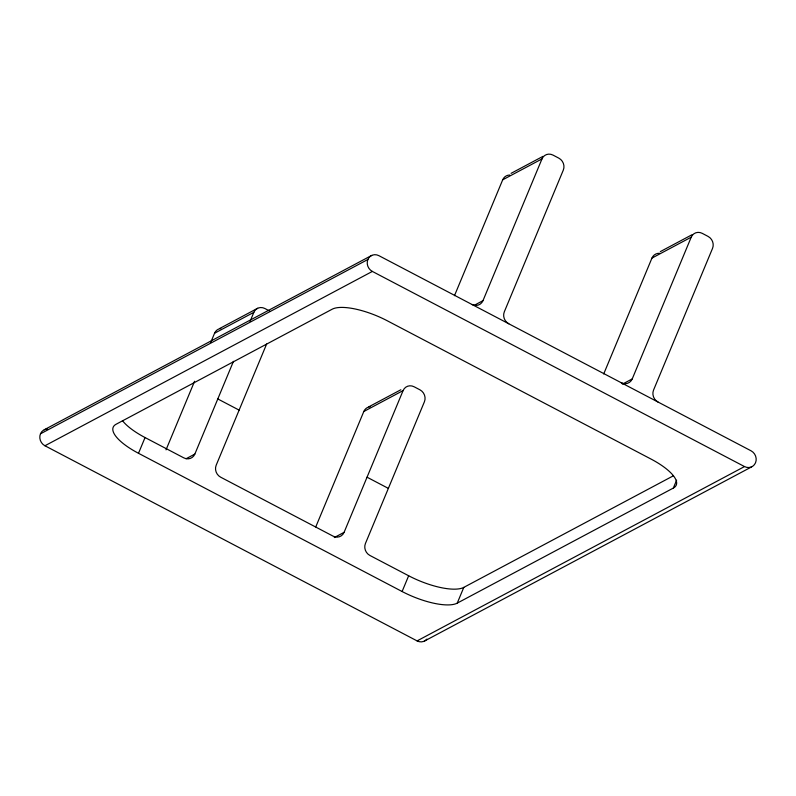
<?xml version="1.0" encoding="UTF-8"?>
<svg xmlns="http://www.w3.org/2000/svg" width="796" height="796" viewBox="0 0 796 796"><rect width="100%" height="100%" fill="white"/><g stroke="black" fill="none" stroke-linecap="round" stroke-linejoin="round"><path stroke-width="1.19" d="M676.62 480.197L673.336 488.067L457.242 603.129A45.163 14.855 22.6 0 1 402.099 591.518L138.504 453.292L145.051 437.551A45.163 14.855 22.6 0 1 122.435 420.616M166.026 449.84L194.582 381.254M210.751 342.389L214.562 333.245A9.035 8.239 62 0 1 220.82 328.489M186.125 458.715L194.851 454.068L233.457 361.334M250.053 321.445L253.854 312.321A9.035 8.239 62 0 1 264.879 308.51L269.725 311.057M266.63 344.021L216.174 465.242A9.035 8.239 62 0 0 220.651 477.182L333.066 536.136A9.035 8.239 62 0 0 344.101 532.325L403.094 390.587A9.035 8.239 62 0 1 414.129 386.776L419.95 389.821A9.035 8.239 62 0 1 424.417 401.761L365.424 543.509A9.035 8.239 62 0 0 369.891 555.449L408.656 575.767A45.163 14.855 22.6 0 0 463.799 587.378L673.317 475.829M315.753 526.952L363.812 411.502A9.035 8.239 62 0 1 370.06 406.756M454.466 295.694L502.694 179.826A9.035 8.239 62 0 1 509.798 175.03M474.257 305.306L482.983 300.649L541.986 158.911A9.035 8.239 62 0 1 553.011 155.101L558.832 158.155A9.035 8.239 62 0 1 563.309 170.095L504.306 311.833A9.035 8.239 62 0 0 508.783 323.773M402.099 591.518L408.656 575.767M457.242 603.129L463.799 587.378M603.706 373.961L651.944 258.093A9.035 8.239 62 0 1 659.884 253.337M622.402 384.14L632.233 378.916L691.226 237.168A9.035 8.239 62 0 1 702.261 233.357L708.072 236.412A9.035 8.239 62 0 1 712.549 248.352L653.546 390.09A9.035 8.239 62 0 0 658.023 402.03M257.655 308.271L219.666 328.509M371.682 255.426L44.258 429.76M424.318 641.138L751.742 466.814M511.072 173.349L542.991 156.354M214.562 333.245L253.854 312.321M502.694 179.826L541.986 158.911M40.467 433.82L367.881 259.486A9.035 8.239 62 0 1 378.916 255.675L751.066 450.815A9.035 8.239 62 0 1 755.533 462.755A9.035 8.239 62 0 1 744.509 466.565L417.084 640.899L44.934 445.76A9.035 8.239 62 0 1 39.909 435.79A9.035 8.239 62 0 1 47.571 429.024M44.934 445.76L372.359 271.426L744.509 466.565M368.916 406.766L400.836 389.771M660.322 251.616L692.241 234.611M363.812 411.502L403.094 390.587M651.944 258.093L691.226 237.168M334.28 537.559L344.101 532.325M217.796 398.945L239.118 410.119M367.046 477.202L388.368 488.386M145.051 437.551L183.816 457.869A9.035 8.239 62 0 0 194.851 454.068M482.983 300.649A9.035 8.239 62 0 1 471.948 304.46M372.359 271.426A9.035 8.239 62 0 1 367.881 259.486M426.915 639.098A9.035 8.239 62 0 1 417.084 640.899M632.233 378.916A9.035 8.239 62 0 1 621.198 382.717M673.336 488.067A45.163 14.855 22.6 0 0 650.949 459.023L387.344 320.808A45.163 14.855 22.6 0 0 332.201 309.196L116.107 424.248A45.163 14.855 22.6 0 0 138.504 453.292"/></g></svg>
